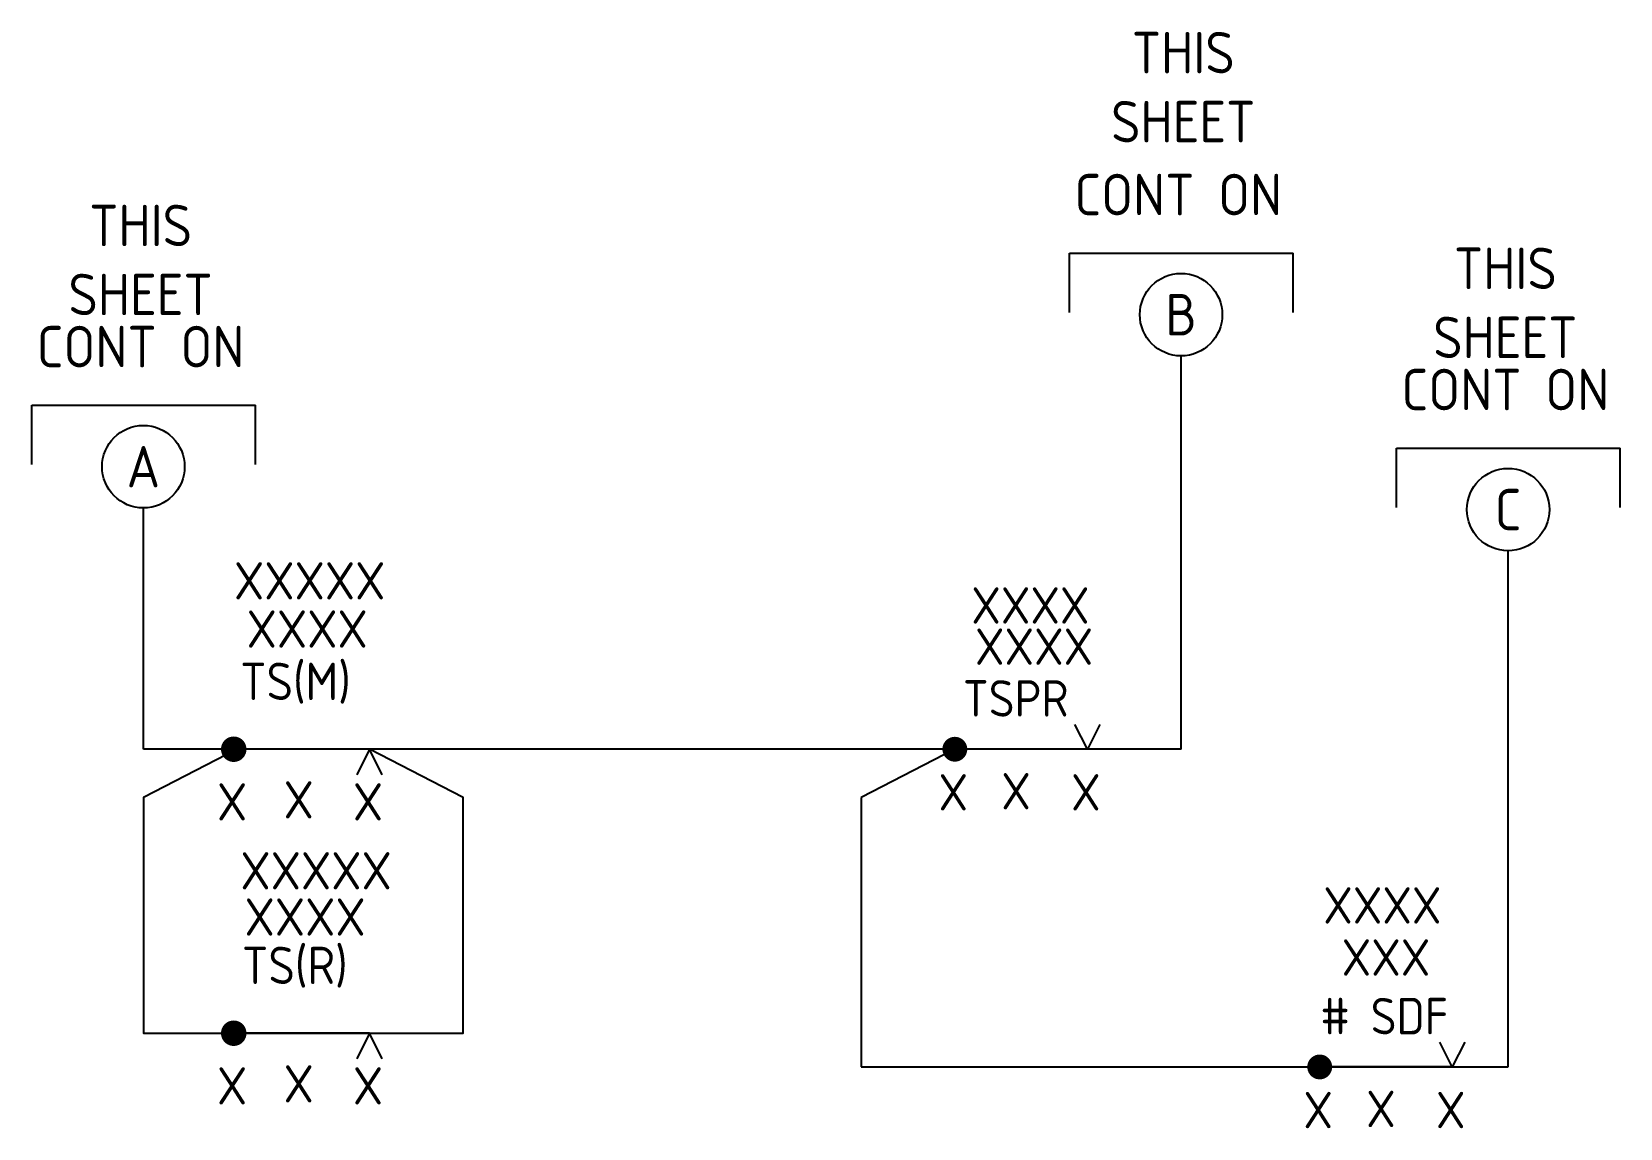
# Model space of a CAD drawing. Header units: millimetres. Extents: x 132.5 to 228.4, y 207.5 to 273.7.
import ezdxf
from ezdxf.enums import TextEntityAlignment as Align

# ---------------------------------------------------------------- set-up
doc = ezdxf.new("R2010")
doc.units = ezdxf.units.MM
doc.styles.add('ISOCP', font='isocp.shx')

# ---------------------------------------------------------------- blocks, each defined once
blk = doc.blocks.new('Back_Contact')
at = {"color": 0}
for p, q in [((8, 0), (7.25, -1.5)), ((8.75, -1.5), (8, 0))]:
    blk.add_line(p, q, dxfattribs=at)
at = {"color": 0, "const_width": 0.75}
blk.add_lwpolyline([(-0.375, 0, 1), (0.375, 0, 1)], format="xyb", close=True, dxfattribs=at)
at = {"color": 0}
blk.add_lwpolyline([(8, 0), (0, 0)], dxfattribs=at)
at = {"style": 'ISOCP'}
for tag, p in [('R(POS)', (3.781, 10.07)), ('S_NAME', (4, 7.214)), ('R_NAME', (3.9, 4)), ('C', (3.92, -2.981))]:
    blk.add_attdef(tag, text='', height=2.2, dxfattribs=at).set_placement(p, align=Align.MIDDLE_CENTER)
at = {"color": 0, "style": 'ISOCP'}
for tag, p in [('A', (0, -2)), ('B', (8, -2))]:
    blk.add_attdef(tag, text='', height=2.2, dxfattribs=at).set_placement(p, align=Align.TOP_CENTER)
at = {"style": 'ISOCP', "flags": 5}
for tag, p in [('WIRING', (4, -6.5)), ('DOC', (4.303, -10.233))]:
    blk.add_attdef(tag, text='', height=2, dxfattribs=at).set_placement(p, align=Align.MIDDLE_CENTER)
blk = doc.blocks.new('Front_Contact')
at = {"color": 0}
for points in [[(8.75, 1.5), (8, 0), (7.25, 1.5)], [(8, 0), (0, 0)]]:
    blk.add_lwpolyline(points, dxfattribs=at)
at = {"color": 0, "const_width": 0.75}
blk.add_lwpolyline([(-0.375, 0, 1), (0.375, 0, 1)], format="xyb", close=True, dxfattribs=at)
at = {"style": 'ISOCP'}
for tag, p in [('R(POS)', (4.116, 9.677)), ('S_NAME', (4, 6.751)), ('R_NAME', (4, 3.069)), ('C', (3.789, -2.532))]:
    blk.add_attdef(tag, text='', height=2.2, dxfattribs=at).set_placement(p, align=Align.MIDDLE_CENTER)
at = {"style": 'ISOCP', "flags": 5}
for tag, p in [('WIRING', (12.5, -1)), ('DOC', (12.803, -4.733))]:
    blk.add_attdef(tag, text='', height=2, dxfattribs=at).set_placement(p, align=Align.MIDDLE_CENTER)
at = {"color": 0, "style": 'ISOCP'}
for tag, p in [('A', (0, -1.5)), ('F', (8, -1.5))]:
    blk.add_attdef(tag, text='', height=2.2, dxfattribs=at).set_placement(p, align=Align.TOP_CENTER)
blk = doc.blocks.new('SDF_CONTACT')
at = {"color": 0}
for points in [[(280.384, 179.602), (279.634, 178.102), (278.884, 179.602)], [(279.634, 178.102), (271.634, 178.102)]]:
    blk.add_lwpolyline(points, dxfattribs=at)
at = {"color": 0, "const_width": 0.75}
blk.add_lwpolyline([(271.259, 178.102, 1), (272.009, 178.102, 1)], format="xyb", close=True, dxfattribs=at)
at = {"style": 'ISOCP'}
for tag, p in [('R(POS)', (275.749, 187.78)), ('S_NAME', (275.634, 184.853)), ('R_NAME', (275.634, 181.171)), ('C', (275.422, 175.57))]:
    blk.add_attdef(tag, text='', height=2.2, dxfattribs=at).set_placement(p, align=Align.MIDDLE_CENTER)
at = {"color": 0, "style": 'ISOCP'}
for tag, p in [('A', (271.634, 176.602)), ('F', (279.634, 176.602))]:
    blk.add_attdef(tag, text='', height=2.2, dxfattribs=at).set_placement(p, align=Align.TOP_CENTER)
at = {"style": 'ISOCP', "flags": 5}
for tag, p in [('WIRING', (276.162, 172.161)), ('DOC', (276.464, 168.428))]:
    blk.add_attdef(tag, text='', height=2, dxfattribs=at).set_placement(p, align=Align.MIDDLE_CENTER)

msp = doc.modelspace()

# ---------------------------------------------------------------- linework, layer by layer
for p, q in [((195.127, 260.334), (208.627, 260.334)), ((195.127, 256.749), (195.127, 260.334)), ((208.627, 256.749), (208.627, 260.334)), ((201.861, 230.392), (201.861, 254.138)), ((132.505, 251.156), (146.005, 251.156)), ((132.505, 247.571), (132.505, 251.156)), ((146.005, 247.571), (146.005, 251.156)), ((214.864, 248.565), (228.364, 248.565)), ((214.864, 244.98), (214.864, 248.565)), ((228.364, 244.98), (228.364, 248.565)), ((139.239, 230.392), (139.239, 244.96)), ((221.597, 211.211), (221.597, 242.369)), ((201.861, 230.392), (139.239, 230.392)), ((188.209, 230.392), (182.557, 227.482)), ((182.557, 227.482), (182.557, 211.211)), ((182.557, 211.211), (221.597, 211.211))]:
    msp.add_line(p, q)
msp.add_lwpolyline([(144.891, 230.392), (139.239, 227.482), (139.239, 213.247), (158.543, 213.247), (158.543, 227.482), (152.891, 230.392)])
for centre in [(201.861, 256.627), (139.239, 247.449), (221.597, 244.858)]:
    msp.add_circle(centre, 2.489)

# ---------------------------------------------------------------- block references
ref = msp.add_blockref('Back_Contact', (144.693, 230.392), dxfattribs=dict(xscale=1.024762559949282, yscale=1.024762559949282, zscale=1.024762559949282))
ref.add_attrib('S_NAME', 'XXXX', dxfattribs={"height": 2.2545, "style": 'ISOCP'}).set_placement((149.126, 237.649), align=Align.MIDDLE_CENTER)
ref.add_attrib('R_NAME', 'TS(M)', (145.077, 233.364), dxfattribs={"height": 2.2545, "style": 'ISOCP'})
ref.add_attrib('A', 'X', (143.683, 226.088), dxfattribs={"height": 2.254, "style": 'ISOCP'})
ref.add_attrib('B', 'X', (151.881, 226.088), dxfattribs={"height": 2.254, "style": 'ISOCP'})
ref.add_attrib('C', 'X', (147.7, 226.21), dxfattribs={"height": 2.254, "style": 'ISOCP'})
ref.add_attrib('R(POS)', 'XXXXX', dxfattribs={"height": 2.2545, "style": 'ISOCP'}).set_placement((149.276, 240.558), align=Align.MIDDLE_CENTER)
ref = msp.add_blockref('Front_Contact', (188.209, 230.392))
ref.add_attrib('S_NAME', 'XXXX', dxfattribs={"height": 2.2, "style": 'ISOCP'}).set_placement((192.991, 236.586), align=Align.MIDDLE_CENTER)
ref.add_attrib('R_NAME', 'TSPR', (188.698, 232.361), dxfattribs={"height": 2.2, "style": 'ISOCP'})
ref.add_attrib('A', 'X', (187.224, 226.692), dxfattribs={"height": 2.2, "style": 'ISOCP'})
ref.add_attrib('F', 'X', (195.224, 226.692), dxfattribs={"height": 2.2, "style": 'ISOCP'})
ref.add_attrib('C', 'X', (191.012, 226.76), dxfattribs={"height": 2.2, "style": 'ISOCP'})
ref.add_attrib('R(POS)', 'XXXX', dxfattribs={"height": 2.2, "style": 'ISOCP'}).set_placement((192.769, 239.072), align=Align.MIDDLE_CENTER)
ref = msp.add_blockref('Back_Contact', (144.693, 213.247), dxfattribs=dict(xscale=1.024762559949282, yscale=1.024762559949282, zscale=1.024762559949282))
ref.add_attrib('S_NAME', 'XXXX', dxfattribs={"height": 2.2545, "style": 'ISOCP'}).set_placement((148.999, 220.263), align=Align.MIDDLE_CENTER)
ref.add_attrib('R_NAME', 'TS(R)', (145.189, 216.219), dxfattribs={"height": 2.2545, "style": 'ISOCP'})
ref.add_attrib('A', 'X', (143.683, 208.943), dxfattribs={"height": 2.254, "style": 'ISOCP'})
ref.add_attrib('B', 'X', (151.881, 208.943), dxfattribs={"height": 2.254, "style": 'ISOCP'})
ref.add_attrib('C', 'X', (147.7, 209.065), dxfattribs={"height": 2.254, "style": 'ISOCP'})
ref.add_attrib('R(POS)', 'XXXXX', dxfattribs={"height": 2.2545, "style": 'ISOCP'}).set_placement((149.663, 223.054), align=Align.MIDDLE_CENTER)
ref = msp.add_blockref('SDF_CONTACT', (-61.405, 33.109))
ref.add_attrib('S_NAME', 'XXX', dxfattribs={"height": 2.2, "style": 'ISOCP'}).set_placement((214.228, 217.819), align=Align.MIDDLE_CENTER)
ref.add_attrib('R_NAME', '# SDF', (210.271, 213.18), dxfattribs={"height": 2.2, "style": 'ISOCP'})
ref.add_attrib('A', 'X', (209.243, 207.511), dxfattribs={"height": 2.2, "style": 'ISOCP'})
ref.add_attrib('F', 'X', (217.243, 207.511), dxfattribs={"height": 2.2, "style": 'ISOCP'})
ref.add_attrib('C', 'X', (213.032, 207.579), dxfattribs={"height": 2.2, "style": 'ISOCP'})
ref.add_attrib('R(POS)', 'XXXX', dxfattribs={"height": 2.2, "style": 'ISOCP'}).set_placement((214.008, 220.964), align=Align.MIDDLE_CENTER)

# ---------------------------------------------------------------- texts
at = {"char_height": 2.5, "width": 15.18029, "attachment_point": 5, "style": 'ISOCP'}
for s, insert in [('{THIS SHEET }', (201.993, 270.363)), ('{CONT ON }', (201.694, 263.874)), ('{THIS SHEET }', (139.072, 259.931)), ('{THIS SHEET }', (221.431, 257.341)), ('{B}', (201.861, 256.627)), ('{CONT ON }', (139.072, 254.696)), ('{CONT ON }', (221.431, 252.105)), ('{A}', (139.239, 247.449)), ('{C}', (221.597, 244.858))]:
    msp.add_mtext(s, dxfattribs=dict(at, insert=insert))

doc.saveas('drawing.dxf')
